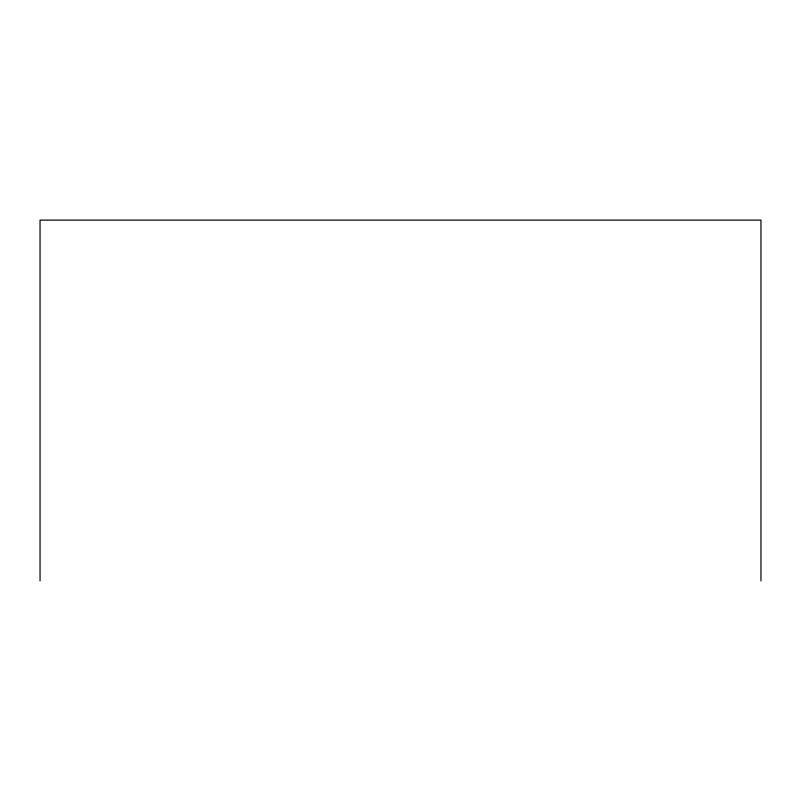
<?xml version="1.0" encoding="UTF-8"?>
<svg xmlns="http://www.w3.org/2000/svg" width="801" height="801" viewBox="0 0 801 801"><rect width="100%" height="100%" fill="white"/><g stroke="black" fill="none" stroke-linecap="round" stroke-linejoin="round"><path stroke-width="1.2" d="M760.95 580.885L760.95 220.115L40.05 220.115L40.05 580.885"/></g></svg>
